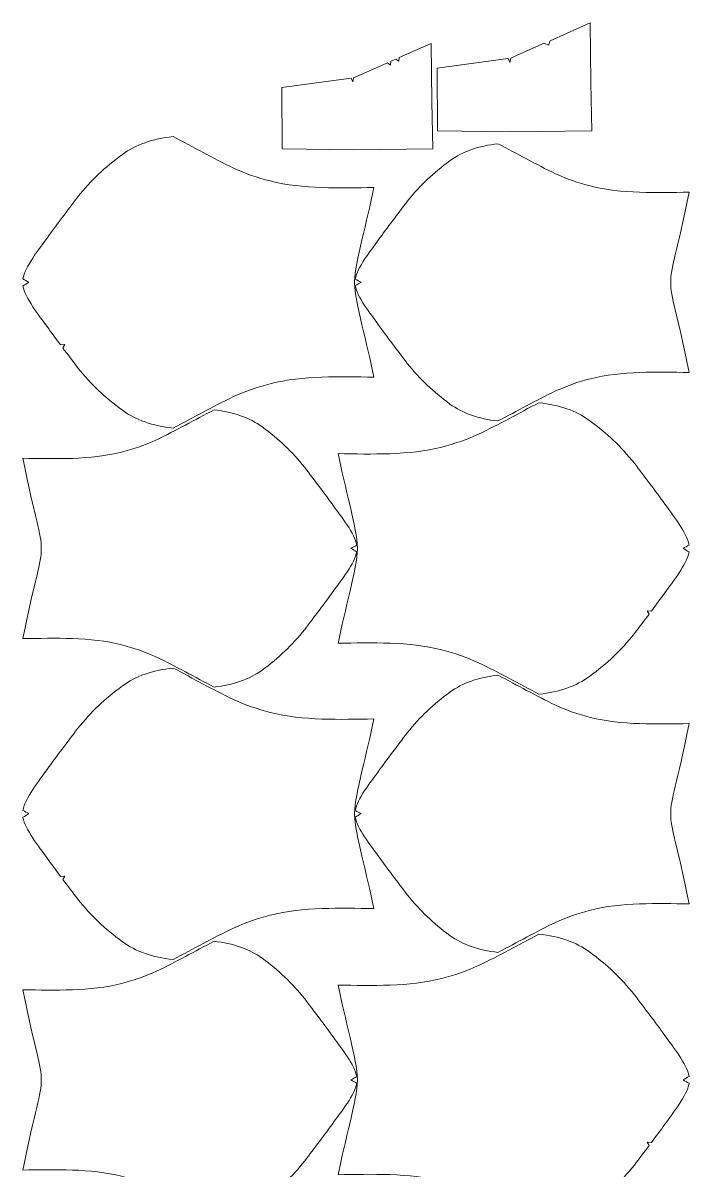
# Model space of a CAD drawing. Header units: centimetres. Extents: x -33 to 32, y -295 to -71.
# Drawn here: x -32.5 to 32.5, y -183.1 to -71.2 of the extents above; entities that cross this region are included whole.
import ezdxf

# ---------------------------------------------------------------- set-up
doc = ezdxf.new("R2010")
doc.units = ezdxf.units.CM
doc.header["$MEASUREMENT"] = 0
doc.layers.add('Layer 1', color=7, linetype='Continuous')

msp = doc.modelspace()

# ---------------------------------------------------------------- linework, layer by layer
at = {"layer": 'Layer 1', "color": 250, "lineweight": 20}
for points, knots in [([(7.93875, -81.73354), (7.93875, -81.73354), (15.10571, -81.83708), (15.10571, -81.83708), (15.10571, -81.83708), (23.00677, -81.73354), (23.00677, -81.73354), (23.00677, -81.73354), (22.90615, -77.03172), (22.90615, -77.03172), (22.90615, -77.03172), (22.84499, -71.20452), (22.84499, -71.20452), (22.84499, -71.20452), (18.9328, -72.93703), (18.9328, -72.93703), (18.9328, -72.93703), (18.77907, -73.3696), (18.77907, -73.3696), (18.77907, -73.3696), (18.36094, -73.19028), (18.36094, -73.19028), (18.36094, -73.19028), (16.08191, -74.19955), (16.08191, -74.19955), (16.08191, -74.19955), (15.09235, -74.63173), (15.09235, -74.63173), (15.09235, -74.63173), (15.00219, -75.05161), (15.00219, -75.05161), (15.00219, -75.05161), (14.85791, -74.68337), (14.85791, -74.68337), (14.85791, -74.68337), (7.93156, -75.62939), (7.93156, -75.62939), (7.93156, -75.62939), (7.93875, -81.73354), (7.93875, -81.73354)], [0, 0, 0, 0, 0.076923077, 0.076923077, 0.076923077, 0.153846154, 0.153846154, 0.153846154, 0.230769231, 0.230769231, 0.230769231, 0.307692308, 0.307692308, 0.307692308, 0.384615385, 0.384615385, 0.384615385, 0.461538462, 0.461538462, 0.461538462, 0.538461538, 0.538461538, 0.538461538, 0.615384615, 0.615384615, 0.615384615, 0.692307692, 0.692307692, 0.692307692, 0.769230769, 0.769230769, 0.769230769, 0.846153846, 0.846153846, 0.846153846, 0.923076923, 0.923076923, 0.923076923, 1, 1, 1, 1]), ([(-7.21794, -83.47466), (-7.21794, -83.47466), (-0.22368, -83.5757), (-0.22368, -83.5757), (-0.22368, -83.5757), (7.48699, -83.47466), (7.48699, -83.47466), (7.48699, -83.47466), (7.38879, -78.88613), (7.38879, -78.88613), (7.38879, -78.88613), (7.32911, -73.19934), (7.32911, -73.19934), (7.32911, -73.19934), (4.21557, -74.57817), (4.21557, -74.57817), (4.21557, -74.57817), (4.16855, -74.94449), (4.16855, -74.94449), (4.16855, -74.94449), (3.88184, -74.72596), (3.88184, -74.72596), (3.88184, -74.72596), (3.40957, -74.9351), (3.40957, -74.9351), (3.40957, -74.9351), (3.36116, -75.31225), (3.36116, -75.31225), (3.36116, -75.31225), (3.06598, -75.08727), (3.06598, -75.08727), (3.06598, -75.08727), (0.729, -76.1222), (0.729, -76.1222), (0.729, -76.1222), (-0.23672, -76.54397), (-0.23672, -76.54397), (-0.23672, -76.54397), (-0.32471, -76.95373), (-0.32471, -76.95373), (-0.32471, -76.95373), (-0.46551, -76.59437), (-0.46551, -76.59437), (-0.46551, -76.59437), (-7.22496, -77.51759), (-7.22496, -77.51759), (-7.22496, -77.51759), (-7.21794, -83.47466), (-7.21794, -83.47466)], [0, 0, 0, 0, 0.0625, 0.0625, 0.0625, 0.125, 0.125, 0.125, 0.1875, 0.1875, 0.1875, 0.25, 0.25, 0.25, 0.3125, 0.3125, 0.3125, 0.375, 0.375, 0.375, 0.4375, 0.4375, 0.4375, 0.5, 0.5, 0.5, 0.5625, 0.5625, 0.5625, 0.625, 0.625, 0.625, 0.6875, 0.6875, 0.6875, 0.75, 0.75, 0.75, 0.8125, 0.8125, 0.8125, 0.875, 0.875, 0.875, 0.9375, 0.9375, 0.9375, 1, 1, 1, 1]), ([(-32.48789, -96.18034), (-32.30676, -94.99104), (-30.89379, -93.26088), (-30.13899, -92.19601), (-29.18506, -90.85024), (-28.14635, -89.53879), (-27.16622, -88.20364), (-25.77192, -86.51184), (-24.55916, -85.33421), (-22.77832, -84.03269), (-21.48995, -83.09114), (-19.84783, -82.50945), (-17.84733, -82.2924), (-15.8762, -83.31771), (-13.95753, -84.41029), (-11.93392, -85.3683), (-10.80698, -85.89495), (-9.61185, -86.30225), (-8.36694, -86.62247), (-5.18814, -87.44007), (-1.50774, -87.30945), (1.75215, -87.2655), (1.11073, -90.45684), (-0.09695, -94.61427), (-0.1466, -96.4446), (-0.14229, -96.46778), (-0.13796, -96.49097), (-0.13364, -96.51415), (-0.13796, -96.53732), (-0.14229, -96.56051), (-0.1466, -96.5837), (-0.09695, -98.41403), (1.11073, -102.57145), (1.75215, -105.76279), (-1.50774, -105.71884), (-5.18814, -105.58821), (-8.36694, -106.40582), (-9.61185, -106.72603), (-10.80698, -107.13333), (-11.93392, -107.65999), (-13.95753, -108.61799), (-15.8762, -109.71059), (-17.84733, -110.73589), (-19.84783, -110.51882), (-21.48995, -109.93714), (-22.77832, -108.99559), (-24.55916, -107.69408), (-25.77192, -106.51645), (-27.16622, -104.82465), (-27.63617, -104.18446), (-28.1196, -103.54973), (-28.60068, -102.91405), (-28.60068, -102.91405), (-28.41726, -102.58923), (-28.41726, -102.58923), (-28.41726, -102.58923), (-28.82355, -102.61915), (-28.82355, -102.61915), (-29.27042, -102.02693), (-29.71317, -101.43302), (-30.13899, -100.83227), (-30.89379, -99.76742), (-32.30676, -98.03725), (-32.48789, -96.84795), (-32.2911, -96.73669), (-32.09431, -96.6254), (-31.89754, -96.51415), (-32.09431, -96.40288), (-32.2911, -96.2916), (-32.48789, -96.18034)], [0, 0, 0, 0, 0.043478261, 0.043478261, 0.043478261, 0.086956522, 0.086956522, 0.086956522, 0.130434783, 0.130434783, 0.130434783, 0.173913043, 0.173913043, 0.173913043, 0.217391304, 0.217391304, 0.217391304, 0.260869565, 0.260869565, 0.260869565, 0.304347826, 0.304347826, 0.304347826, 0.347826087, 0.347826087, 0.347826087, 0.391304348, 0.391304348, 0.391304348, 0.434782609, 0.434782609, 0.434782609, 0.47826087, 0.47826087, 0.47826087, 0.52173913, 0.52173913, 0.52173913, 0.565217391, 0.565217391, 0.565217391, 0.608695652, 0.608695652, 0.608695652, 0.652173913, 0.652173913, 0.652173913, 0.695652174, 0.695652174, 0.695652174, 0.739130435, 0.739130435, 0.739130435, 0.782608696, 0.782608696, 0.782608696, 0.826086957, 0.826086957, 0.826086957, 0.869565217, 0.869565217, 0.869565217, 0.913043478, 0.913043478, 0.913043478, 0.956521739, 0.956521739, 0.956521739, 1, 1, 1, 1]), ([(-0.07031, -96.19674), (0.10193, -95.06586), (1.4455, -93.42067), (2.16322, -92.40812), (3.07031, -91.12845), (4.058, -89.88143), (4.98996, -88.61185), (6.31578, -87.00315), (7.46897, -85.88337), (9.16235, -84.64577), (10.38742, -83.75048), (11.94888, -83.19737), (13.85112, -82.99097), (15.72543, -83.96591), (17.54985, -85.00483), (19.47407, -85.91578), (20.54565, -86.41657), (21.68208, -86.80386), (22.86583, -87.10835), (25.88849, -87.88579), (29.38812, -87.76158), (32.48788, -87.71979), (30.09768, -99.61223), (30.09768, -93.41605), (32.48788, -105.3085), (29.38812, -105.26671), (25.88849, -105.1425), (22.86583, -105.91993), (21.68208, -106.22443), (20.54565, -106.61172), (19.47407, -107.11251), (17.54985, -108.02346), (15.72543, -109.06238), (13.85112, -110.03732), (11.94888, -109.83092), (10.38742, -109.27781), (9.16235, -108.38252), (7.46897, -107.14492), (6.31578, -106.02514), (4.98996, -104.41644), (4.058, -103.14686), (3.07031, -101.89984), (2.16322, -100.62017), (1.4455, -99.60761), (0.10193, -97.96244), (-0.07031, -96.83156), (0.11682, -96.72576), (0.30394, -96.61995), (0.49106, -96.51415), (0.30394, -96.40835), (0.11682, -96.30254), (-0.07031, -96.19674)], [0, 0, 0, 0, 0.058823529, 0.058823529, 0.058823529, 0.117647059, 0.117647059, 0.117647059, 0.176470588, 0.176470588, 0.176470588, 0.235294118, 0.235294118, 0.235294118, 0.294117647, 0.294117647, 0.294117647, 0.352941176, 0.352941176, 0.352941176, 0.411764706, 0.411764706, 0.411764706, 0.470588235, 0.470588235, 0.470588235, 0.529411765, 0.529411765, 0.529411765, 0.588235294, 0.588235294, 0.588235294, 0.647058824, 0.647058824, 0.647058824, 0.705882353, 0.705882353, 0.705882353, 0.764705882, 0.764705882, 0.764705882, 0.823529412, 0.823529412, 0.823529412, 0.882352941, 0.882352941, 0.882352941, 0.941176471, 0.941176471, 0.941176471, 1, 1, 1, 1]), ([(32.48789, -122.14249), (32.30676, -120.95319), (30.89379, -119.22303), (30.13899, -118.15816), (29.18506, -116.81239), (28.14635, -115.50094), (27.16622, -114.16579), (25.77192, -112.47399), (24.55916, -111.29636), (22.77832, -109.99484), (21.48995, -109.05329), (19.84783, -108.4716), (17.84733, -108.25455), (15.8762, -109.27986), (13.95753, -110.37244), (11.93392, -111.33045), (10.80698, -111.8571), (9.61185, -112.2644), (8.36694, -112.58462), (5.18814, -113.40222), (1.50774, -113.2716), (-1.75215, -113.22765), (-1.11073, -116.41899), (0.09695, -120.57642), (0.1466, -122.40675), (0.14229, -122.42993), (0.13796, -122.45312), (0.13364, -122.4763), (0.13796, -122.49947), (0.14229, -122.52266), (0.1466, -122.54585), (0.09695, -124.37618), (-1.11073, -128.5336), (-1.75215, -131.72494), (1.50774, -131.68099), (5.18814, -131.55036), (8.36694, -132.36797), (9.61185, -132.68818), (10.80698, -133.09548), (11.93392, -133.62214), (13.95753, -134.58014), (15.8762, -135.67274), (17.84733, -136.69804), (19.84783, -136.48097), (21.48995, -135.89929), (22.77832, -134.95774), (24.55916, -133.65623), (25.77192, -132.4786), (27.16622, -130.7868), (27.63617, -130.14661), (28.1196, -129.51188), (28.60068, -128.8762), (28.60068, -128.8762), (28.41726, -128.55138), (28.41726, -128.55138), (28.41726, -128.55138), (28.82355, -128.5813), (28.82355, -128.5813), (29.27042, -127.98908), (29.71317, -127.39517), (30.13899, -126.79442), (30.89379, -125.72957), (32.30676, -123.9994), (32.48789, -122.8101), (32.2911, -122.69884), (32.09431, -122.58755), (31.89754, -122.4763), (32.09431, -122.36503), (32.2911, -122.25375), (32.48789, -122.14249)], [0, 0, 0, 0, 0.043478261, 0.043478261, 0.043478261, 0.086956522, 0.086956522, 0.086956522, 0.130434783, 0.130434783, 0.130434783, 0.173913043, 0.173913043, 0.173913043, 0.217391304, 0.217391304, 0.217391304, 0.260869565, 0.260869565, 0.260869565, 0.304347826, 0.304347826, 0.304347826, 0.347826087, 0.347826087, 0.347826087, 0.391304348, 0.391304348, 0.391304348, 0.434782609, 0.434782609, 0.434782609, 0.47826087, 0.47826087, 0.47826087, 0.52173913, 0.52173913, 0.52173913, 0.565217391, 0.565217391, 0.565217391, 0.608695652, 0.608695652, 0.608695652, 0.652173913, 0.652173913, 0.652173913, 0.695652174, 0.695652174, 0.695652174, 0.739130435, 0.739130435, 0.739130435, 0.782608696, 0.782608696, 0.782608696, 0.826086957, 0.826086957, 0.826086957, 0.869565217, 0.869565217, 0.869565217, 0.913043478, 0.913043478, 0.913043478, 0.956521739, 0.956521739, 0.956521739, 1, 1, 1, 1]), ([(0.07031, -122.15889), (-0.10193, -121.02801), (-1.4455, -119.38282), (-2.16322, -118.37027), (-3.07031, -117.0906), (-4.058, -115.84358), (-4.98996, -114.574), (-6.31578, -112.9653), (-7.46897, -111.84552), (-9.16235, -110.60792), (-10.38742, -109.71263), (-11.94888, -109.15952), (-13.85112, -108.95312), (-15.72543, -109.92806), (-17.54985, -110.96698), (-19.47407, -111.87793), (-20.54565, -112.37872), (-21.68208, -112.76601), (-22.86583, -113.0705), (-25.88849, -113.84794), (-29.38812, -113.72373), (-32.48788, -113.68194), (-30.09768, -125.57438), (-30.09768, -119.3782), (-32.48788, -131.27065), (-29.38812, -131.22886), (-25.88849, -131.10465), (-22.86583, -131.88208), (-21.68208, -132.18658), (-20.54565, -132.57387), (-19.47407, -133.07466), (-17.54985, -133.98561), (-15.72543, -135.02453), (-13.85112, -135.99947), (-11.94888, -135.79307), (-10.38742, -135.23996), (-9.16235, -134.34467), (-7.46897, -133.10707), (-6.31578, -131.98729), (-4.98996, -130.37859), (-4.058, -129.10901), (-3.07031, -127.86199), (-2.16322, -126.58232), (-1.4455, -125.56976), (-0.10193, -123.92459), (0.07031, -122.79371), (-0.11682, -122.68791), (-0.30394, -122.5821), (-0.49106, -122.4763), (-0.30394, -122.3705), (-0.11682, -122.26469), (0.07031, -122.15889)], [0, 0, 0, 0, 0.058823529, 0.058823529, 0.058823529, 0.117647059, 0.117647059, 0.117647059, 0.176470588, 0.176470588, 0.176470588, 0.235294118, 0.235294118, 0.235294118, 0.294117647, 0.294117647, 0.294117647, 0.352941176, 0.352941176, 0.352941176, 0.411764706, 0.411764706, 0.411764706, 0.470588235, 0.470588235, 0.470588235, 0.529411765, 0.529411765, 0.529411765, 0.588235294, 0.588235294, 0.588235294, 0.647058824, 0.647058824, 0.647058824, 0.705882353, 0.705882353, 0.705882353, 0.764705882, 0.764705882, 0.764705882, 0.823529412, 0.823529412, 0.823529412, 0.882352941, 0.882352941, 0.882352941, 0.941176471, 0.941176471, 0.941176471, 1, 1, 1, 1]), ([(-32.48789, -148.02885), (-32.30676, -146.83955), (-30.89379, -145.10939), (-30.13899, -144.04452), (-29.18506, -142.69875), (-28.14635, -141.3873), (-27.16622, -140.05215), (-25.77192, -138.36035), (-24.55916, -137.18272), (-22.77832, -135.8812), (-21.48995, -134.93965), (-19.84783, -134.35796), (-17.84733, -134.14091), (-15.8762, -135.16622), (-13.95753, -136.2588), (-11.93392, -137.21681), (-10.80698, -137.74346), (-9.61185, -138.15076), (-8.36694, -138.47098), (-5.18814, -139.28858), (-1.50774, -139.15796), (1.75215, -139.11401), (1.11073, -142.30535), (-0.09695, -146.46278), (-0.1466, -148.29311), (-0.14229, -148.31629), (-0.13796, -148.33948), (-0.13364, -148.36266), (-0.13796, -148.38583), (-0.14229, -148.40902), (-0.1466, -148.43221), (-0.09695, -150.26254), (1.11073, -154.41996), (1.75215, -157.6113), (-1.50774, -157.56735), (-5.18814, -157.43672), (-8.36694, -158.25433), (-9.61185, -158.57454), (-10.80698, -158.98184), (-11.93392, -159.5085), (-13.95753, -160.4665), (-15.8762, -161.5591), (-17.84733, -162.5844), (-19.84783, -162.36733), (-21.48995, -161.78565), (-22.77832, -160.8441), (-24.55916, -159.54259), (-25.77192, -158.36496), (-27.16622, -156.67316), (-27.63617, -156.03297), (-28.1196, -155.39824), (-28.60068, -154.76256), (-28.60068, -154.76256), (-28.41726, -154.43774), (-28.41726, -154.43774), (-28.41726, -154.43774), (-28.82355, -154.46766), (-28.82355, -154.46766), (-29.27042, -153.87544), (-29.71317, -153.28153), (-30.13899, -152.68078), (-30.89379, -151.61593), (-32.30676, -149.88576), (-32.48789, -148.69646), (-32.2911, -148.5852), (-32.09431, -148.47391), (-31.89754, -148.36266), (-32.09431, -148.25139), (-32.2911, -148.14011), (-32.48789, -148.02885)], [0, 0, 0, 0, 0.043478261, 0.043478261, 0.043478261, 0.086956522, 0.086956522, 0.086956522, 0.130434783, 0.130434783, 0.130434783, 0.173913043, 0.173913043, 0.173913043, 0.217391304, 0.217391304, 0.217391304, 0.260869565, 0.260869565, 0.260869565, 0.304347826, 0.304347826, 0.304347826, 0.347826087, 0.347826087, 0.347826087, 0.391304348, 0.391304348, 0.391304348, 0.434782609, 0.434782609, 0.434782609, 0.47826087, 0.47826087, 0.47826087, 0.52173913, 0.52173913, 0.52173913, 0.565217391, 0.565217391, 0.565217391, 0.608695652, 0.608695652, 0.608695652, 0.652173913, 0.652173913, 0.652173913, 0.695652174, 0.695652174, 0.695652174, 0.739130435, 0.739130435, 0.739130435, 0.782608696, 0.782608696, 0.782608696, 0.826086957, 0.826086957, 0.826086957, 0.869565217, 0.869565217, 0.869565217, 0.913043478, 0.913043478, 0.913043478, 0.956521739, 0.956521739, 0.956521739, 1, 1, 1, 1]), ([(-0.07031, -148.04525), (0.10193, -146.91437), (1.4455, -145.26918), (2.16322, -144.25663), (3.07031, -142.97696), (4.058, -141.72994), (4.98996, -140.46036), (6.31578, -138.85166), (7.46897, -137.73188), (9.16235, -136.49428), (10.38742, -135.59899), (11.94888, -135.04588), (13.85112, -134.83948), (15.72543, -135.81442), (17.54985, -136.85334), (19.47407, -137.76429), (20.54565, -138.26508), (21.68208, -138.65237), (22.86583, -138.95686), (25.88849, -139.7343), (29.38812, -139.61009), (32.48788, -139.5683), (30.09768, -151.46074), (30.09768, -145.26456), (32.48788, -157.15701), (29.38812, -157.11522), (25.88849, -156.99101), (22.86583, -157.76844), (21.68208, -158.07294), (20.54565, -158.46023), (19.47407, -158.96102), (17.54985, -159.87197), (15.72543, -160.91089), (13.85112, -161.88583), (11.94888, -161.67943), (10.38742, -161.12632), (9.16235, -160.23103), (7.46897, -158.99343), (6.31578, -157.87365), (4.98996, -156.26495), (4.058, -154.99537), (3.07031, -153.74835), (2.16322, -152.46868), (1.4455, -151.45612), (0.10193, -149.81095), (-0.07031, -148.68007), (0.11682, -148.57427), (0.30394, -148.46846), (0.49106, -148.36266), (0.30394, -148.25686), (0.11682, -148.15105), (-0.07031, -148.04525)], [0, 0, 0, 0, 0.058823529, 0.058823529, 0.058823529, 0.117647059, 0.117647059, 0.117647059, 0.176470588, 0.176470588, 0.176470588, 0.235294118, 0.235294118, 0.235294118, 0.294117647, 0.294117647, 0.294117647, 0.352941176, 0.352941176, 0.352941176, 0.411764706, 0.411764706, 0.411764706, 0.470588235, 0.470588235, 0.470588235, 0.529411765, 0.529411765, 0.529411765, 0.588235294, 0.588235294, 0.588235294, 0.647058824, 0.647058824, 0.647058824, 0.705882353, 0.705882353, 0.705882353, 0.764705882, 0.764705882, 0.764705882, 0.823529412, 0.823529412, 0.823529412, 0.882352941, 0.882352941, 0.882352941, 0.941176471, 0.941176471, 0.941176471, 1, 1, 1, 1]), ([(0.07031, -174.0074), (-0.10193, -172.87652), (-1.4455, -171.23133), (-2.16322, -170.21878), (-3.07031, -168.93911), (-4.058, -167.69209), (-4.98996, -166.42251), (-6.31578, -164.81381), (-7.46897, -163.69403), (-9.16235, -162.45643), (-10.38742, -161.56114), (-11.94888, -161.00803), (-13.85112, -160.80163), (-15.72543, -161.77657), (-17.54985, -162.81549), (-19.47407, -163.72644), (-20.54565, -164.22723), (-21.68208, -164.61452), (-22.86583, -164.91901), (-25.88849, -165.69645), (-29.38812, -165.57224), (-32.48788, -165.53045), (-30.09768, -177.42289), (-30.09768, -171.22671), (-32.48788, -183.11916), (-29.38812, -183.07737), (-25.88849, -182.95316), (-22.86583, -183.73059), (-21.68208, -184.03509), (-20.54565, -184.42238), (-19.47407, -184.92317), (-17.54985, -185.83412), (-15.72543, -186.87304), (-13.85112, -187.84798), (-11.94888, -187.64158), (-10.38742, -187.08847), (-9.16235, -186.19318), (-7.46897, -184.95558), (-6.31578, -183.8358), (-4.98996, -182.2271), (-4.058, -180.95752), (-3.07031, -179.7105), (-2.16322, -178.43083), (-1.4455, -177.41827), (-0.10193, -175.7731), (0.07031, -174.64222), (-0.11682, -174.53642), (-0.30394, -174.43061), (-0.49106, -174.32481), (-0.30394, -174.21901), (-0.11682, -174.1132), (0.07031, -174.0074)], [0, 0, 0, 0, 0.058823529, 0.058823529, 0.058823529, 0.117647059, 0.117647059, 0.117647059, 0.176470588, 0.176470588, 0.176470588, 0.235294118, 0.235294118, 0.235294118, 0.294117647, 0.294117647, 0.294117647, 0.352941176, 0.352941176, 0.352941176, 0.411764706, 0.411764706, 0.411764706, 0.470588235, 0.470588235, 0.470588235, 0.529411765, 0.529411765, 0.529411765, 0.588235294, 0.588235294, 0.588235294, 0.647058824, 0.647058824, 0.647058824, 0.705882353, 0.705882353, 0.705882353, 0.764705882, 0.764705882, 0.764705882, 0.823529412, 0.823529412, 0.823529412, 0.882352941, 0.882352941, 0.882352941, 0.941176471, 0.941176471, 0.941176471, 1, 1, 1, 1]), ([(32.48789, -173.991), (32.30676, -172.8017), (30.89379, -171.07154), (30.13899, -170.00667), (29.18506, -168.6609), (28.14635, -167.34945), (27.16622, -166.0143), (25.77192, -164.3225), (24.55916, -163.14487), (22.77832, -161.84335), (21.48995, -160.9018), (19.84783, -160.32011), (17.84733, -160.10306), (15.8762, -161.12837), (13.95753, -162.22095), (11.93392, -163.17896), (10.80698, -163.70561), (9.61185, -164.11291), (8.36694, -164.43313), (5.18814, -165.25073), (1.50774, -165.12011), (-1.75215, -165.07616), (-1.11073, -168.2675), (0.09695, -172.42493), (0.1466, -174.25526), (0.14229, -174.27844), (0.13796, -174.30163), (0.13364, -174.32481), (0.13796, -174.34798), (0.14229, -174.37117), (0.1466, -174.39436), (0.09695, -176.22469), (-1.11073, -180.38211), (-1.75215, -183.57345), (1.50774, -183.5295), (5.18814, -183.39887), (8.36694, -184.21648), (9.61185, -184.53669), (10.80698, -184.94399), (11.93392, -185.47065), (13.95753, -186.42865), (15.8762, -187.52125), (17.84733, -188.54655), (19.84783, -188.32948), (21.48995, -187.7478), (22.77832, -186.80625), (24.55916, -185.50474), (25.77192, -184.32711), (27.16622, -182.63531), (27.63617, -181.99512), (28.1196, -181.36039), (28.60068, -180.72471), (28.60068, -180.72471), (28.41726, -180.39989), (28.41726, -180.39989), (28.41726, -180.39989), (28.82355, -180.42981), (28.82355, -180.42981), (29.27042, -179.83759), (29.71317, -179.24368), (30.13899, -178.64293), (30.89379, -177.57808), (32.30676, -175.84791), (32.48789, -174.65861), (32.2911, -174.54735), (32.09431, -174.43606), (31.89754, -174.32481), (32.09431, -174.21354), (32.2911, -174.10226), (32.48789, -173.991)], [0, 0, 0, 0, 0.043478261, 0.043478261, 0.043478261, 0.086956522, 0.086956522, 0.086956522, 0.130434783, 0.130434783, 0.130434783, 0.173913043, 0.173913043, 0.173913043, 0.217391304, 0.217391304, 0.217391304, 0.260869565, 0.260869565, 0.260869565, 0.304347826, 0.304347826, 0.304347826, 0.347826087, 0.347826087, 0.347826087, 0.391304348, 0.391304348, 0.391304348, 0.434782609, 0.434782609, 0.434782609, 0.47826087, 0.47826087, 0.47826087, 0.52173913, 0.52173913, 0.52173913, 0.565217391, 0.565217391, 0.565217391, 0.608695652, 0.608695652, 0.608695652, 0.652173913, 0.652173913, 0.652173913, 0.695652174, 0.695652174, 0.695652174, 0.739130435, 0.739130435, 0.739130435, 0.782608696, 0.782608696, 0.782608696, 0.826086957, 0.826086957, 0.826086957, 0.869565217, 0.869565217, 0.869565217, 0.913043478, 0.913043478, 0.913043478, 0.956521739, 0.956521739, 0.956521739, 1, 1, 1, 1])]:
    msp.add_open_spline(points, degree=3, knots=knots, dxfattribs=at)

doc.saveas('drawing.dxf')
